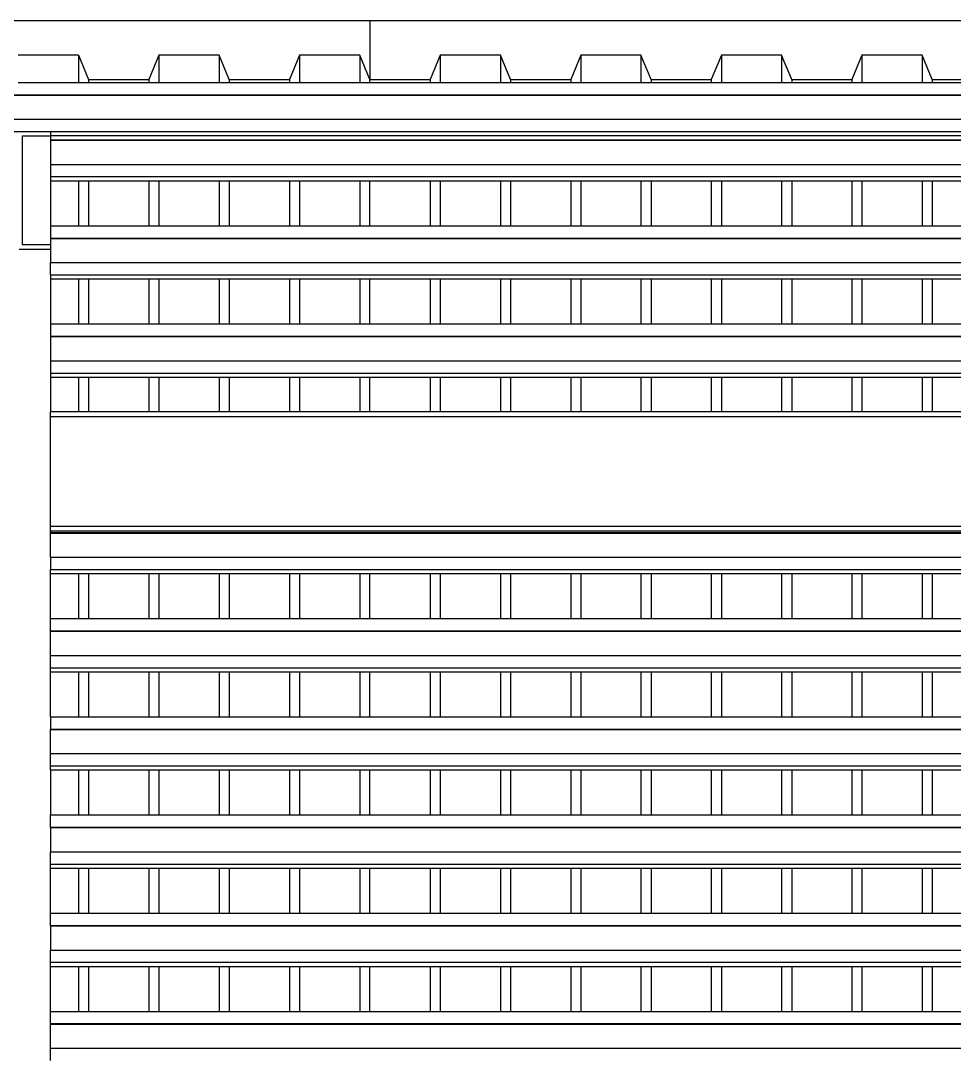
# Model space of a CAD drawing. Extents: x -101 to 101, y -14 to 18.
# Drawn here: x -55.152 to -53.277, y 10.392 to 12.469 of the extents above; entities that cross this region are included whole.
import ezdxf

# ---------------------------------------------------------------- set-up
doc = ezdxf.new("R2010")
doc.units = 0
doc.layers.get('0').update_dxf_attribs({"linetype": 'CONTINUOUS'})

msp = doc.modelspace()

# ---------------------------------------------------------------- linework, layer by layer
for p, q in [((-57.5577, 12.4686), (-54.4512, 12.4686)), ((-54.4512, 12.4686), (-54.4512, 12.3502)), ((-54.4512, 12.4686), (-51.4638, 12.4686)), ((-55.0362, 12.3995), (-55.1572, 12.3995)), ((-55.0362, 12.3995), (-55.0362, 12.3446)), ((-55.0362, 12.3995), (-55.016, 12.3502)), ((-54.8748, 12.3995), (-54.895, 12.3502)), ((-54.7537, 12.3995), (-54.8748, 12.3995)), ((-54.8748, 12.3995), (-54.8748, 12.3446)), ((-54.7336, 12.3502), (-54.7537, 12.3995)), ((-54.7537, 12.3995), (-54.7537, 12.3446)), ((-54.5924, 12.3995), (-54.6125, 12.3502)), ((-54.4713, 12.3995), (-54.5924, 12.3995)), ((-54.5924, 12.3995), (-54.5924, 12.3446)), ((-54.4512, 12.3502), (-54.4713, 12.3995)), ((-54.4713, 12.3995), (-54.4713, 12.3446)), ((-54.31, 12.3995), (-54.3301, 12.3502)), ((-54.31, 12.3995), (-54.31, 12.3446)), ((-54.1889, 12.3995), (-54.31, 12.3995)), ((-54.1889, 12.3995), (-54.1889, 12.3446)), ((-54.1687, 12.3502), (-54.1889, 12.3995)), ((-54.0275, 12.3995), (-54.0477, 12.3502)), ((-54.0275, 12.3995), (-54.0275, 12.3446)), ((-53.9065, 12.3995), (-54.0275, 12.3995)), ((-53.9065, 12.3995), (-53.9065, 12.3446)), ((-53.8863, 12.3502), (-53.9065, 12.3995)), ((-53.7451, 12.3995), (-53.7653, 12.3502)), ((-53.7451, 12.3995), (-53.7451, 12.3446)), ((-53.6241, 12.3995), (-53.7451, 12.3995)), ((-53.6241, 12.3995), (-53.6241, 12.3446)), ((-53.6039, 12.3502), (-53.6241, 12.3995)), ((-53.4627, 12.3995), (-53.4829, 12.3502)), ((-53.4627, 12.3995), (-53.4627, 12.3446)), ((-53.3417, 12.3995), (-53.4627, 12.3995)), ((-53.3417, 12.3995), (-53.3417, 12.3446)), ((-53.3215, 12.3502), (-53.3417, 12.3995)), ((-55.1572, 12.3446), (-55.0362, 12.3446)), ((-55.0362, 12.3446), (-55.016, 12.3446)), ((-55.016, 12.3502), (-55.016, 12.3446)), ((-55.016, 12.3502), (-54.895, 12.3502)), ((-55.016, 12.3446), (-54.895, 12.3446)), ((-54.895, 12.3502), (-54.895, 12.3446)), ((-54.895, 12.3446), (-54.8748, 12.3446)), ((-54.8748, 12.3446), (-54.7537, 12.3446)), ((-54.7537, 12.3446), (-54.7336, 12.3446)), ((-54.7336, 12.3502), (-54.6125, 12.3502)), ((-54.7336, 12.3502), (-54.7336, 12.3446)), ((-54.7336, 12.3446), (-54.6125, 12.3446)), ((-54.6125, 12.3502), (-54.6125, 12.3446)), ((-54.6125, 12.3446), (-54.5924, 12.3446)), ((-54.5924, 12.3446), (-54.4713, 12.3446)), ((-54.4713, 12.3446), (-54.4512, 12.3446)), ((-54.4512, 12.3446), (-54.4512, 12.3502)), ((-54.4512, 12.3502), (-54.3301, 12.3502)), ((-54.4512, 12.3446), (-54.3301, 12.3446)), ((-54.3301, 12.3502), (-54.3301, 12.3446)), ((-54.3301, 12.3446), (-54.31, 12.3446)), ((-54.31, 12.3446), (-54.1889, 12.3446)), ((-54.1889, 12.3446), (-54.1687, 12.3446)), ((-54.1687, 12.3502), (-54.1687, 12.3446)), ((-54.1687, 12.3502), (-54.0477, 12.3502)), ((-54.1687, 12.3446), (-54.0477, 12.3446)), ((-54.0477, 12.3502), (-54.0477, 12.3446)), ((-54.0477, 12.3446), (-54.0275, 12.3446)), ((-54.0275, 12.3446), (-53.9065, 12.3446)), ((-53.9065, 12.3446), (-53.8863, 12.3446)), ((-53.8863, 12.3502), (-53.8863, 12.3446)), ((-53.8863, 12.3502), (-53.7653, 12.3502)), ((-53.8863, 12.3446), (-53.7653, 12.3446)), ((-53.7653, 12.3502), (-53.7653, 12.3446)), ((-53.7653, 12.3446), (-53.7451, 12.3446)), ((-53.7451, 12.3446), (-53.6241, 12.3446)), ((-53.6241, 12.3446), (-53.6039, 12.3446)), ((-53.6039, 12.3502), (-53.6039, 12.3446)), ((-53.6039, 12.3502), (-53.4829, 12.3502)), ((-53.6039, 12.3446), (-53.4829, 12.3446)), ((-53.4829, 12.3502), (-53.4829, 12.3446)), ((-53.4829, 12.3446), (-53.4627, 12.3446)), ((-53.4627, 12.3446), (-53.3417, 12.3446)), ((-53.3417, 12.3446), (-53.3215, 12.3446)), ((-53.3215, 12.3502), (-53.3215, 12.3446)), ((-53.3215, 12.3502), (-53.2005, 12.3502)), ((-53.3215, 12.3446), (-53.2005, 12.3446)), ((-69.1468, 12.3199), (-51.4623, 12.3199)), ((-69.1468, 12.3191), (-51.4623, 12.3191)), ((-69.1468, 12.2706), (-51.4623, 12.2706)), ((-55.2123, 12.2459), (-55.0923, 12.2459)), ((-55.0923, 12.2363), (-55.1492, 12.2363)), ((-55.1492, 12.2363), (-55.1492, 12.0189)), ((-55.0923, 12.2459), (-51.4623, 12.2459)), ((-55.0923, 12.2459), (-55.0923, 12.2377)), ((-55.0923, 12.2377), (-51.4623, 12.2377)), ((-55.0923, 12.2377), (-55.0923, 12.2363)), ((-55.0923, 12.2363), (-55.0923, 12.2292)), ((-55.0923, 12.2292), (-51.4623, 12.2292)), ((-55.0923, 12.2292), (-55.0923, 12.2284)), ((-55.0923, 12.2284), (-51.4623, 12.2284)), ((-55.0923, 12.2284), (-55.0923, 12.1799)), ((-55.0923, 12.1799), (-51.4623, 12.1799)), ((-55.0923, 12.1799), (-55.0923, 12.1552)), ((-55.0923, 12.1552), (-51.4623, 12.1552)), ((-55.0923, 12.1552), (-55.0923, 12.147)), ((-55.0923, 12.147), (-55.0362, 12.147)), ((-55.0923, 12.147), (-55.0923, 12.0566)), ((-55.0362, 12.147), (-55.0362, 12.0566)), ((-55.0362, 12.147), (-55.016, 12.147)), ((-55.016, 12.147), (-55.016, 12.0566)), ((-55.016, 12.147), (-54.895, 12.147)), ((-54.895, 12.147), (-54.895, 12.0566)), ((-54.895, 12.147), (-54.8748, 12.147)), ((-54.8748, 12.147), (-54.8748, 12.0566)), ((-54.8748, 12.147), (-54.7537, 12.147)), ((-54.7537, 12.147), (-54.7537, 12.0566)), ((-54.7537, 12.147), (-54.7336, 12.147)), ((-54.7336, 12.147), (-54.7336, 12.0566)), ((-54.7336, 12.147), (-54.6125, 12.147)), ((-54.6125, 12.147), (-54.6125, 12.0566)), ((-54.6125, 12.147), (-54.5924, 12.147)), ((-54.5924, 12.147), (-54.5924, 12.0566)), ((-54.5924, 12.147), (-54.4713, 12.147)), ((-54.4713, 12.147), (-54.4713, 12.0566)), ((-54.4713, 12.147), (-54.4512, 12.147)), ((-54.4512, 12.0566), (-54.4512, 12.147)), ((-54.4512, 12.147), (-54.3301, 12.147)), ((-54.3301, 12.147), (-54.3301, 12.0566)), ((-54.3301, 12.147), (-54.31, 12.147)), ((-54.31, 12.147), (-54.31, 12.0566)), ((-54.31, 12.147), (-54.1889, 12.147)), ((-54.1889, 12.147), (-54.1889, 12.0566)), ((-54.1889, 12.147), (-54.1687, 12.147)), ((-54.1687, 12.147), (-54.1687, 12.0566)), ((-54.1687, 12.147), (-54.0477, 12.147)), ((-54.0477, 12.147), (-54.0477, 12.0566)), ((-54.0477, 12.147), (-54.0275, 12.147)), ((-54.0275, 12.147), (-54.0275, 12.0566)), ((-54.0275, 12.147), (-53.9065, 12.147)), ((-53.9065, 12.147), (-53.9065, 12.0566)), ((-53.9065, 12.147), (-53.8863, 12.147)), ((-53.8863, 12.147), (-53.8863, 12.0566)), ((-53.8863, 12.147), (-53.7653, 12.147)), ((-53.7653, 12.147), (-53.7653, 12.0566)), ((-53.7653, 12.147), (-53.7451, 12.147)), ((-53.7451, 12.147), (-53.7451, 12.0566)), ((-53.7451, 12.147), (-53.6241, 12.147)), ((-53.6241, 12.147), (-53.6241, 12.0566)), ((-53.6241, 12.147), (-53.6039, 12.147)), ((-53.6039, 12.147), (-53.6039, 12.0566)), ((-53.6039, 12.147), (-53.4829, 12.147)), ((-53.4829, 12.147), (-53.4829, 12.0566)), ((-53.4829, 12.147), (-53.4627, 12.147)), ((-53.4627, 12.147), (-53.4627, 12.0566)), ((-53.4627, 12.147), (-53.3417, 12.147)), ((-53.3417, 12.147), (-53.3417, 12.0566)), ((-53.3417, 12.147), (-53.3215, 12.147)), ((-53.3215, 12.147), (-53.3215, 12.0566)), ((-53.3215, 12.147), (-53.2005, 12.147)), ((-55.0923, 12.0566), (-55.0362, 12.0566)), ((-55.0923, 12.0566), (-55.0923, 12.0319)), ((-55.0362, 12.0566), (-55.016, 12.0566)), ((-55.016, 12.0566), (-54.895, 12.0566)), ((-54.895, 12.0566), (-54.8748, 12.0566)), ((-54.8748, 12.0566), (-54.7537, 12.0566)), ((-54.7537, 12.0566), (-54.7336, 12.0566)), ((-54.7336, 12.0566), (-54.6125, 12.0566)), ((-54.6125, 12.0566), (-54.5924, 12.0566)), ((-54.5924, 12.0566), (-54.4713, 12.0566)), ((-54.4713, 12.0566), (-54.4512, 12.0566)), ((-54.4512, 12.0566), (-54.3301, 12.0566)), ((-54.3301, 12.0566), (-54.31, 12.0566)), ((-54.31, 12.0566), (-54.1889, 12.0566)), ((-54.1889, 12.0566), (-54.1687, 12.0566)), ((-54.1687, 12.0566), (-54.0477, 12.0566)), ((-54.0477, 12.0566), (-54.0275, 12.0566)), ((-54.0275, 12.0566), (-53.9065, 12.0566)), ((-53.9065, 12.0566), (-53.8863, 12.0566)), ((-53.8863, 12.0566), (-53.7653, 12.0566)), ((-53.7653, 12.0566), (-53.7451, 12.0566)), ((-53.7451, 12.0566), (-53.6241, 12.0566)), ((-53.6241, 12.0566), (-53.6039, 12.0566)), ((-53.6039, 12.0566), (-53.4829, 12.0566)), ((-53.4829, 12.0566), (-53.4627, 12.0566)), ((-53.4627, 12.0566), (-53.3417, 12.0566)), ((-53.3417, 12.0566), (-53.3215, 12.0566)), ((-53.3215, 12.0566), (-53.2005, 12.0566)), ((-55.0923, 12.0319), (-51.4623, 12.0319)), ((-55.0923, 12.0319), (-55.0923, 12.0311)), ((-55.0923, 12.0311), (-51.4623, 12.0311)), ((-55.0923, 12.0311), (-55.0923, 12.0189)), ((-55.1492, 12.0092), (-55.1554, 12.0092)), ((-55.1492, 12.0089), (-55.1554, 12.0089)), ((-55.1492, 12.0189), (-55.0923, 12.0189)), ((-55.1492, 12.0092), (-55.1492, 12.0089)), ((-55.0923, 12.0092), (-55.1492, 12.0092)), ((-55.0923, 12.0089), (-55.1492, 12.0089)), ((-55.0923, 12.0189), (-55.0923, 12.0092)), ((-55.0923, 12.0092), (-55.0923, 12.0089)), ((-55.0923, 12.0089), (-55.0923, 12.009)), ((-55.0923, 12.0089), (-55.0923, 11.9826)), ((-55.0923, 11.9826), (-51.4623, 11.9826)), ((-55.0923, 11.9579), (-55.0923, 11.9826)), ((-55.0923, 11.9579), (-51.4623, 11.9579)), ((-55.0923, 11.9579), (-55.0923, 11.9497)), ((-55.0923, 11.9497), (-55.0362, 11.9497)), ((-55.0923, 11.9497), (-55.0923, 11.8593)), ((-55.0362, 11.9497), (-55.0362, 11.8593)), ((-55.0362, 11.9497), (-55.016, 11.9497)), ((-55.016, 11.9497), (-55.016, 11.8593)), ((-55.016, 11.9497), (-54.895, 11.9497)), ((-54.895, 11.9497), (-54.895, 11.8593)), ((-54.895, 11.9497), (-54.8748, 11.9497)), ((-54.8748, 11.9497), (-54.8748, 11.8593)), ((-54.8748, 11.9497), (-54.7537, 11.9497)), ((-54.7537, 11.9497), (-54.7537, 11.8593)), ((-54.7537, 11.9497), (-54.7336, 11.9497)), ((-54.7336, 11.9497), (-54.7336, 11.8593)), ((-54.7336, 11.9497), (-54.6125, 11.9497)), ((-54.6125, 11.9497), (-54.6125, 11.8593)), ((-54.6125, 11.9497), (-54.5924, 11.9497)), ((-54.5924, 11.9497), (-54.5924, 11.8593)), ((-54.5924, 11.9497), (-54.4713, 11.9497)), ((-54.4713, 11.9497), (-54.4713, 11.8593)), ((-54.4713, 11.9497), (-54.4512, 11.9497)), ((-54.4512, 11.8593), (-54.4512, 11.9497)), ((-54.4512, 11.9497), (-54.3301, 11.9497)), ((-54.3301, 11.9497), (-54.3301, 11.8593)), ((-54.3301, 11.9497), (-54.31, 11.9497)), ((-54.31, 11.9497), (-54.31, 11.8593)), ((-54.31, 11.9497), (-54.1889, 11.9497)), ((-54.1889, 11.9497), (-54.1889, 11.8593)), ((-54.1889, 11.9497), (-54.1687, 11.9497)), ((-54.1687, 11.9497), (-54.1687, 11.8593)), ((-54.1687, 11.9497), (-54.0477, 11.9497)), ((-54.0477, 11.9497), (-54.0477, 11.8593)), ((-54.0477, 11.9497), (-54.0275, 11.9497)), ((-54.0275, 11.9497), (-54.0275, 11.8593)), ((-54.0275, 11.9497), (-53.9065, 11.9497)), ((-53.9065, 11.9497), (-53.9065, 11.8593)), ((-53.9065, 11.9497), (-53.8863, 11.9497)), ((-53.8863, 11.9497), (-53.8863, 11.8593)), ((-53.8863, 11.9497), (-53.7653, 11.9497)), ((-53.7653, 11.9497), (-53.7653, 11.8593)), ((-53.7653, 11.9497), (-53.7451, 11.9497)), ((-53.7451, 11.9497), (-53.7451, 11.8593)), ((-53.7451, 11.9497), (-53.6241, 11.9497)), ((-53.6241, 11.9497), (-53.6241, 11.8593)), ((-53.6241, 11.9497), (-53.6039, 11.9497)), ((-53.6039, 11.9497), (-53.6039, 11.8593)), ((-53.6039, 11.9497), (-53.4829, 11.9497)), ((-53.4829, 11.9497), (-53.4829, 11.8593)), ((-53.4829, 11.9497), (-53.4627, 11.9497)), ((-53.4627, 11.9497), (-53.4627, 11.8593)), ((-53.4627, 11.9497), (-53.3417, 11.9497)), ((-53.3417, 11.9497), (-53.3417, 11.8593)), ((-53.3417, 11.9497), (-53.3215, 11.9497)), ((-53.3215, 11.9497), (-53.3215, 11.8593)), ((-53.3215, 11.9497), (-53.2005, 11.9497)), ((-55.0923, 11.8593), (-55.0362, 11.8593)), ((-55.0923, 11.8593), (-55.0923, 11.8346)), ((-55.0362, 11.8593), (-55.016, 11.8593)), ((-55.016, 11.8593), (-54.895, 11.8593)), ((-54.895, 11.8593), (-54.8748, 11.8593)), ((-54.8748, 11.8593), (-54.7537, 11.8593)), ((-54.7537, 11.8593), (-54.7336, 11.8593)), ((-54.7336, 11.8593), (-54.6125, 11.8593)), ((-54.6125, 11.8593), (-54.5924, 11.8593)), ((-54.5924, 11.8593), (-54.4713, 11.8593)), ((-54.4713, 11.8593), (-54.4512, 11.8593)), ((-54.4512, 11.8593), (-54.3301, 11.8593)), ((-54.3301, 11.8593), (-54.31, 11.8593)), ((-54.31, 11.8593), (-54.1889, 11.8593)), ((-54.1889, 11.8593), (-54.1687, 11.8593)), ((-54.1687, 11.8593), (-54.0477, 11.8593)), ((-54.0477, 11.8593), (-54.0275, 11.8593)), ((-54.0275, 11.8593), (-53.9065, 11.8593)), ((-53.9065, 11.8593), (-53.8863, 11.8593)), ((-53.8863, 11.8593), (-53.7653, 11.8593)), ((-53.7653, 11.8593), (-53.7451, 11.8593)), ((-53.7451, 11.8593), (-53.6241, 11.8593)), ((-53.6241, 11.8593), (-53.6039, 11.8593)), ((-53.6039, 11.8593), (-53.4829, 11.8593)), ((-53.4829, 11.8593), (-53.4627, 11.8593)), ((-53.4627, 11.8593), (-53.3417, 11.8593)), ((-53.3417, 11.8593), (-53.3215, 11.8593)), ((-53.3215, 11.8593), (-53.2005, 11.8593)), ((-55.0923, 11.8346), (-51.4623, 11.8346)), ((-55.0923, 11.8346), (-55.0923, 11.8338)), ((-55.0923, 11.8338), (-51.4623, 11.8338)), ((-55.0923, 11.8338), (-55.0923, 11.7853)), ((-55.0923, 11.7853), (-51.4623, 11.7853)), ((-55.0923, 11.7853), (-55.0923, 11.7607)), ((-55.0923, 11.7607), (-51.4623, 11.7607)), ((-55.0923, 11.7607), (-55.0923, 11.7524)), ((-55.0923, 11.7524), (-55.0362, 11.7524)), ((-55.0923, 11.7524), (-55.0923, 11.6828)), ((-55.0362, 11.7524), (-55.0362, 11.6828)), ((-55.0362, 11.7524), (-55.016, 11.7524)), ((-55.016, 11.7524), (-55.016, 11.6828)), ((-55.016, 11.7524), (-54.895, 11.7524)), ((-54.895, 11.7524), (-54.895, 11.6828)), ((-54.895, 11.7524), (-54.8748, 11.7524)), ((-54.8748, 11.7524), (-54.8748, 11.6828)), ((-54.8748, 11.7524), (-54.7537, 11.7524)), ((-54.7537, 11.7524), (-54.7537, 11.6828)), ((-54.7537, 11.7524), (-54.7336, 11.7524)), ((-54.7336, 11.7524), (-54.7336, 11.6828)), ((-54.7336, 11.7524), (-54.6125, 11.7524)), ((-54.6125, 11.7524), (-54.6125, 11.6828)), ((-54.6125, 11.7524), (-54.5924, 11.7524)), ((-54.5924, 11.7524), (-54.5924, 11.6828)), ((-54.5924, 11.7524), (-54.4713, 11.7524)), ((-54.4713, 11.7524), (-54.4713, 11.6828)), ((-54.4713, 11.7524), (-54.4512, 11.7524)), ((-54.4512, 11.6828), (-54.4512, 11.7524)), ((-54.4512, 11.7524), (-54.3301, 11.7524)), ((-54.3301, 11.7524), (-54.3301, 11.6828)), ((-54.3301, 11.7524), (-54.31, 11.7524)), ((-54.31, 11.7524), (-54.31, 11.6828)), ((-54.31, 11.7524), (-54.1889, 11.7524)), ((-54.1889, 11.7524), (-54.1889, 11.6828)), ((-54.1889, 11.7524), (-54.1687, 11.7524)), ((-54.1687, 11.7524), (-54.1687, 11.6828)), ((-54.1687, 11.7524), (-54.0477, 11.7524)), ((-54.0477, 11.7524), (-54.0477, 11.6828)), ((-54.0477, 11.7524), (-54.0275, 11.7524)), ((-54.0275, 11.7524), (-54.0275, 11.6828)), ((-54.0275, 11.7524), (-53.9065, 11.7524)), ((-53.9065, 11.7524), (-53.9065, 11.6828)), ((-53.9065, 11.7524), (-53.8863, 11.7524)), ((-53.8863, 11.7524), (-53.8863, 11.6828)), ((-53.8863, 11.7524), (-53.7653, 11.7524)), ((-53.7653, 11.7524), (-53.7653, 11.6828)), ((-53.7653, 11.7524), (-53.7451, 11.7524)), ((-53.7451, 11.7524), (-53.7451, 11.6828)), ((-53.7451, 11.7524), (-53.6241, 11.7524)), ((-53.6241, 11.7524), (-53.6241, 11.6828)), ((-53.6241, 11.7524), (-53.6039, 11.7524)), ((-53.6039, 11.7524), (-53.6039, 11.6828)), ((-53.6039, 11.7524), (-53.4829, 11.7524)), ((-53.4829, 11.7524), (-53.4829, 11.6828)), ((-53.4829, 11.7524), (-53.4627, 11.7524)), ((-53.4627, 11.7524), (-53.4627, 11.6828)), ((-53.4627, 11.7524), (-53.3417, 11.7524)), ((-53.3417, 11.7524), (-53.3417, 11.6828)), ((-53.3417, 11.7524), (-53.3215, 11.7524)), ((-53.3215, 11.7524), (-53.3215, 11.6828)), ((-53.3215, 11.7524), (-53.2005, 11.7524)), ((-55.0362, 11.6828), (-55.0923, 11.6828)), ((-55.0923, 11.673), (-55.0923, 11.6828)), ((-51.5523, 11.673), (-55.0923, 11.673)), ((-55.0923, 11.4526), (-55.0923, 11.673)), ((-55.016, 11.6828), (-55.0362, 11.6828)), ((-54.895, 11.6828), (-55.016, 11.6828)), ((-54.8748, 11.6828), (-54.895, 11.6828)), ((-54.7537, 11.6828), (-54.8748, 11.6828)), ((-54.7336, 11.6828), (-54.7537, 11.6828)), ((-54.6125, 11.6828), (-54.7336, 11.6828)), ((-54.5924, 11.6828), (-54.6125, 11.6828)), ((-54.4713, 11.6828), (-54.5924, 11.6828)), ((-54.4512, 11.6828), (-54.4713, 11.6828)), ((-54.3301, 11.6828), (-54.4512, 11.6828)), ((-54.31, 11.6828), (-54.3301, 11.6828)), ((-54.1889, 11.6828), (-54.31, 11.6828)), ((-54.1687, 11.6828), (-54.1889, 11.6828)), ((-54.0477, 11.6828), (-54.1687, 11.6828)), ((-54.0275, 11.6828), (-54.0477, 11.6828)), ((-53.9065, 11.6828), (-54.0275, 11.6828)), ((-53.8863, 11.6828), (-53.9065, 11.6828)), ((-53.7653, 11.6828), (-53.8863, 11.6828)), ((-53.7451, 11.6828), (-53.7653, 11.6828)), ((-53.6241, 11.6828), (-53.7451, 11.6828)), ((-53.6039, 11.6828), (-53.6241, 11.6828)), ((-53.4829, 11.6828), (-53.6039, 11.6828)), ((-53.4627, 11.6828), (-53.4829, 11.6828)), ((-53.3417, 11.6828), (-53.4627, 11.6828)), ((-53.3215, 11.6828), (-53.3417, 11.6828)), ((-53.2005, 11.6828), (-53.3215, 11.6828)), ((-51.5523, 11.4526), (-55.0923, 11.4526)), ((-55.0923, 11.4428), (-55.0923, 11.4526)), ((-51.5523, 11.4428), (-55.0923, 11.4428)), ((-55.0923, 11.4401), (-55.0923, 11.4428)), ((-55.0923, 11.4401), (-51.5523, 11.4401)), ((-55.0923, 11.4393), (-55.0923, 11.4401)), ((-55.0923, 11.4393), (-51.5523, 11.4393)), ((-55.0923, 11.3908), (-55.0923, 11.4393)), ((-55.0923, 11.3908), (-51.5523, 11.3908)), ((-55.0923, 11.3908), (-55.0923, 11.3661)), ((-55.0923, 11.3661), (-51.5523, 11.3661)), ((-55.0923, 11.3579), (-55.0923, 11.3661)), ((-55.0923, 11.3579), (-55.0362, 11.3579)), ((-55.0923, 11.2675), (-55.0923, 11.3579)), ((-55.0362, 11.3579), (-55.0362, 11.2675)), ((-55.0362, 11.3579), (-55.016, 11.3579)), ((-55.016, 11.3579), (-55.016, 11.2675)), ((-55.016, 11.3579), (-54.895, 11.3579)), ((-54.895, 11.3579), (-54.895, 11.2675)), ((-54.895, 11.3579), (-54.8748, 11.3579)), ((-54.8748, 11.3579), (-54.8748, 11.2675)), ((-54.8748, 11.3579), (-54.7537, 11.3579)), ((-54.7537, 11.3579), (-54.7537, 11.2675)), ((-54.7537, 11.3579), (-54.7336, 11.3579)), ((-54.7336, 11.3579), (-54.7336, 11.2675)), ((-54.7336, 11.3579), (-54.6125, 11.3579)), ((-54.6125, 11.3579), (-54.6125, 11.2675)), ((-54.6125, 11.3579), (-54.5924, 11.3579)), ((-54.5924, 11.3579), (-54.5924, 11.2675)), ((-54.5924, 11.3579), (-54.4713, 11.3579)), ((-54.4713, 11.3579), (-54.4713, 11.2675)), ((-54.4713, 11.3579), (-54.4512, 11.3579)), ((-54.4512, 11.2675), (-54.4512, 11.3579)), ((-54.4512, 11.3579), (-54.3301, 11.3579)), ((-54.3301, 11.3579), (-54.3301, 11.2675)), ((-54.3301, 11.3579), (-54.31, 11.3579)), ((-54.31, 11.3579), (-54.31, 11.2675)), ((-54.31, 11.3579), (-54.1889, 11.3579)), ((-54.1889, 11.3579), (-54.1889, 11.2675)), ((-54.1889, 11.3579), (-54.1687, 11.3579)), ((-54.1687, 11.3579), (-54.1687, 11.2675)), ((-54.1687, 11.3579), (-54.0477, 11.3579)), ((-54.0477, 11.3579), (-54.0477, 11.2675)), ((-54.0477, 11.3579), (-54.0275, 11.3579)), ((-54.0275, 11.3579), (-54.0275, 11.2675)), ((-54.0275, 11.3579), (-53.9065, 11.3579)), ((-53.9065, 11.3579), (-53.9065, 11.2675)), ((-53.9065, 11.3579), (-53.8863, 11.3579)), ((-53.8863, 11.3579), (-53.8863, 11.2675)), ((-53.8863, 11.3579), (-53.7653, 11.3579)), ((-53.7653, 11.3579), (-53.7653, 11.2675)), ((-53.7653, 11.3579), (-53.7451, 11.3579)), ((-53.7451, 11.3579), (-53.7451, 11.2675)), ((-53.7451, 11.3579), (-53.6241, 11.3579)), ((-53.6241, 11.3579), (-53.6241, 11.2675)), ((-53.6241, 11.3579), (-53.6039, 11.3579)), ((-53.6039, 11.3579), (-53.6039, 11.2675)), ((-53.6039, 11.3579), (-53.4829, 11.3579)), ((-53.4829, 11.3579), (-53.4829, 11.2675)), ((-53.4829, 11.3579), (-53.4627, 11.3579)), ((-53.4627, 11.3579), (-53.4627, 11.2675)), ((-53.4627, 11.3579), (-53.3417, 11.3579)), ((-53.3417, 11.3579), (-53.3417, 11.2675)), ((-53.3417, 11.3579), (-53.3215, 11.3579)), ((-53.3215, 11.3579), (-53.3215, 11.2675)), ((-53.3215, 11.3579), (-53.2005, 11.3579)), ((-55.0923, 11.2675), (-55.0362, 11.2675)), ((-55.0923, 11.2428), (-55.0923, 11.2675)), ((-55.0362, 11.2675), (-55.016, 11.2675)), ((-55.016, 11.2675), (-54.895, 11.2675)), ((-54.895, 11.2675), (-54.8748, 11.2675)), ((-54.8748, 11.2675), (-54.7537, 11.2675)), ((-54.7537, 11.2675), (-54.7336, 11.2675)), ((-54.7336, 11.2675), (-54.6125, 11.2675)), ((-54.6125, 11.2675), (-54.5924, 11.2675)), ((-54.5924, 11.2675), (-54.4713, 11.2675)), ((-54.4713, 11.2675), (-54.4512, 11.2675)), ((-54.4512, 11.2675), (-54.3301, 11.2675)), ((-54.3301, 11.2675), (-54.31, 11.2675)), ((-54.31, 11.2675), (-54.1889, 11.2675)), ((-54.1889, 11.2675), (-54.1687, 11.2675)), ((-54.1687, 11.2675), (-54.0477, 11.2675)), ((-54.0477, 11.2675), (-54.0275, 11.2675)), ((-54.0275, 11.2675), (-53.9065, 11.2675)), ((-53.9065, 11.2675), (-53.8863, 11.2675)), ((-53.8863, 11.2675), (-53.7653, 11.2675)), ((-53.7653, 11.2675), (-53.7451, 11.2675)), ((-53.7451, 11.2675), (-53.6241, 11.2675)), ((-53.6241, 11.2675), (-53.6039, 11.2675)), ((-53.6039, 11.2675), (-53.4829, 11.2675)), ((-53.4829, 11.2675), (-53.4627, 11.2675)), ((-53.4627, 11.2675), (-53.3417, 11.2675)), ((-53.3417, 11.2675), (-53.3215, 11.2675)), ((-53.3215, 11.2675), (-53.2005, 11.2675)), ((-55.0923, 11.2428), (-51.5523, 11.2428)), ((-55.0923, 11.242), (-55.0923, 11.2428)), ((-55.0923, 11.242), (-51.5523, 11.242)), ((-55.0923, 11.1935), (-55.0923, 11.242)), ((-55.0923, 11.1935), (-51.5523, 11.1935)), ((-55.0923, 11.1688), (-55.0923, 11.1935)), ((-55.0923, 11.1688), (-51.5523, 11.1688)), ((-55.0923, 11.1606), (-55.0923, 11.1688)), ((-55.0923, 11.1606), (-55.0362, 11.1606)), ((-55.0923, 11.0702), (-55.0923, 11.1606)), ((-55.0362, 11.1606), (-55.0362, 11.0702)), ((-55.0362, 11.1606), (-55.016, 11.1606)), ((-55.016, 11.1606), (-55.016, 11.0702)), ((-55.016, 11.1606), (-54.895, 11.1606)), ((-54.895, 11.1606), (-54.895, 11.0702)), ((-54.895, 11.1606), (-54.8748, 11.1606)), ((-54.8748, 11.1606), (-54.8748, 11.0702)), ((-54.8748, 11.1606), (-54.7537, 11.1606)), ((-54.7537, 11.1606), (-54.7537, 11.0702)), ((-54.7537, 11.1606), (-54.7336, 11.1606)), ((-54.7336, 11.1606), (-54.7336, 11.0702)), ((-54.7336, 11.1606), (-54.6125, 11.1606)), ((-54.6125, 11.1606), (-54.6125, 11.0702)), ((-54.6125, 11.1606), (-54.5924, 11.1606)), ((-54.5924, 11.1606), (-54.5924, 11.0702)), ((-54.5924, 11.1606), (-54.4713, 11.1606)), ((-54.4713, 11.1606), (-54.4713, 11.0702)), ((-54.4713, 11.1606), (-54.4512, 11.1606)), ((-54.4512, 11.0702), (-54.4512, 11.1606)), ((-54.4512, 11.1606), (-54.3301, 11.1606)), ((-54.3301, 11.1606), (-54.3301, 11.0702)), ((-54.3301, 11.1606), (-54.31, 11.1606)), ((-54.31, 11.1606), (-54.31, 11.0702)), ((-54.31, 11.1606), (-54.1889, 11.1606)), ((-54.1889, 11.1606), (-54.1889, 11.0702)), ((-54.1889, 11.1606), (-54.1687, 11.1606)), ((-54.1687, 11.1606), (-54.1687, 11.0702)), ((-54.1687, 11.1606), (-54.0477, 11.1606)), ((-54.0477, 11.1606), (-54.0477, 11.0702)), ((-54.0477, 11.1606), (-54.0275, 11.1606)), ((-54.0275, 11.1606), (-54.0275, 11.0702)), ((-54.0275, 11.1606), (-53.9065, 11.1606)), ((-53.9065, 11.1606), (-53.9065, 11.0702)), ((-53.9065, 11.1606), (-53.8863, 11.1606)), ((-53.8863, 11.1606), (-53.8863, 11.0702)), ((-53.8863, 11.1606), (-53.7653, 11.1606)), ((-53.7653, 11.1606), (-53.7653, 11.0702)), ((-53.7653, 11.1606), (-53.7451, 11.1606)), ((-53.7451, 11.1606), (-53.7451, 11.0702)), ((-53.7451, 11.1606), (-53.6241, 11.1606)), ((-53.6241, 11.1606), (-53.6241, 11.0702)), ((-53.6241, 11.1606), (-53.6039, 11.1606)), ((-53.6039, 11.1606), (-53.6039, 11.0702)), ((-53.6039, 11.1606), (-53.4829, 11.1606)), ((-53.4829, 11.1606), (-53.4829, 11.0702)), ((-53.4829, 11.1606), (-53.4627, 11.1606)), ((-53.4627, 11.1606), (-53.4627, 11.0702)), ((-53.4627, 11.1606), (-53.3417, 11.1606)), ((-53.3417, 11.1606), (-53.3417, 11.0702)), ((-53.3417, 11.1606), (-53.3215, 11.1606)), ((-53.3215, 11.1606), (-53.3215, 11.0702)), ((-53.3215, 11.1606), (-53.2005, 11.1606)), ((-55.0923, 11.0702), (-55.0362, 11.0702)), ((-55.0923, 11.0702), (-55.0923, 11.0455)), ((-55.0362, 11.0702), (-55.016, 11.0702)), ((-55.016, 11.0702), (-54.895, 11.0702)), ((-54.895, 11.0702), (-54.8748, 11.0702)), ((-54.8748, 11.0702), (-54.7537, 11.0702)), ((-54.7537, 11.0702), (-54.7336, 11.0702)), ((-54.7336, 11.0702), (-54.6125, 11.0702)), ((-54.6125, 11.0702), (-54.5924, 11.0702)), ((-54.5924, 11.0702), (-54.4713, 11.0702)), ((-54.4713, 11.0702), (-54.4512, 11.0702)), ((-54.4512, 11.0702), (-54.3301, 11.0702)), ((-54.3301, 11.0702), (-54.31, 11.0702)), ((-54.31, 11.0702), (-54.1889, 11.0702)), ((-54.1889, 11.0702), (-54.1687, 11.0702)), ((-54.1687, 11.0702), (-54.0477, 11.0702)), ((-54.0477, 11.0702), (-54.0275, 11.0702)), ((-54.0275, 11.0702), (-53.9065, 11.0702)), ((-53.9065, 11.0702), (-53.8863, 11.0702)), ((-53.8863, 11.0702), (-53.7653, 11.0702)), ((-53.7653, 11.0702), (-53.7451, 11.0702)), ((-53.7451, 11.0702), (-53.6241, 11.0702)), ((-53.6241, 11.0702), (-53.6039, 11.0702)), ((-53.6039, 11.0702), (-53.4829, 11.0702)), ((-53.4829, 11.0702), (-53.4627, 11.0702)), ((-53.4627, 11.0702), (-53.3417, 11.0702)), ((-53.3417, 11.0702), (-53.3215, 11.0702)), ((-53.3215, 11.0702), (-53.2005, 11.0702)), ((-55.0923, 11.0455), (-51.5523, 11.0455)), ((-55.0923, 11.0447), (-55.0923, 11.0455)), ((-55.0923, 11.0447), (-51.5523, 11.0447)), ((-55.0923, 10.9962), (-55.0923, 11.0447)), ((-55.0923, 10.9962), (-51.5523, 10.9962)), ((-55.0923, 10.9715), (-55.0923, 10.9962)), ((-55.0923, 10.9715), (-51.5523, 10.9715)), ((-55.0923, 10.9633), (-55.0923, 10.9715)), ((-55.0923, 10.9633), (-55.0362, 10.9633)), ((-55.0923, 10.9633), (-55.0923, 10.8729)), ((-55.0362, 10.9633), (-55.0362, 10.8729)), ((-55.0362, 10.9633), (-55.016, 10.9633)), ((-55.016, 10.9633), (-55.016, 10.8729)), ((-55.016, 10.9633), (-54.895, 10.9633)), ((-54.895, 10.9633), (-54.895, 10.8729)), ((-54.895, 10.9633), (-54.8748, 10.9633)), ((-54.8748, 10.9633), (-54.8748, 10.8729)), ((-54.8748, 10.9633), (-54.7537, 10.9633)), ((-54.7537, 10.9633), (-54.7537, 10.8729)), ((-54.7537, 10.9633), (-54.7336, 10.9633)), ((-54.7336, 10.9633), (-54.7336, 10.8729)), ((-54.7336, 10.9633), (-54.6125, 10.9633)), ((-54.6125, 10.9633), (-54.6125, 10.8729)), ((-54.6125, 10.9633), (-54.5924, 10.9633)), ((-54.5924, 10.9633), (-54.5924, 10.8729)), ((-54.5924, 10.9633), (-54.4713, 10.9633)), ((-54.4713, 10.9633), (-54.4713, 10.8729)), ((-54.4713, 10.9633), (-54.4512, 10.9633)), ((-54.4512, 10.8729), (-54.4512, 10.9633)), ((-54.4512, 10.9633), (-54.3301, 10.9633)), ((-54.3301, 10.9633), (-54.3301, 10.8729)), ((-54.3301, 10.9633), (-54.31, 10.9633)), ((-54.31, 10.9633), (-54.31, 10.8729)), ((-54.31, 10.9633), (-54.1889, 10.9633)), ((-54.1889, 10.9633), (-54.1889, 10.8729)), ((-54.1889, 10.9633), (-54.1687, 10.9633)), ((-54.1687, 10.9633), (-54.1687, 10.8729)), ((-54.1687, 10.9633), (-54.0477, 10.9633)), ((-54.0477, 10.9633), (-54.0477, 10.8729)), ((-54.0477, 10.9633), (-54.0275, 10.9633)), ((-54.0275, 10.9633), (-54.0275, 10.8729)), ((-54.0275, 10.9633), (-53.9065, 10.9633)), ((-53.9065, 10.9633), (-53.9065, 10.8729)), ((-53.9065, 10.9633), (-53.8863, 10.9633)), ((-53.8863, 10.9633), (-53.8863, 10.8729)), ((-53.8863, 10.9633), (-53.7653, 10.9633)), ((-53.7653, 10.9633), (-53.7653, 10.8729)), ((-53.7653, 10.9633), (-53.7451, 10.9633)), ((-53.7451, 10.9633), (-53.7451, 10.8729)), ((-53.7451, 10.9633), (-53.6241, 10.9633)), ((-53.6241, 10.9633), (-53.6241, 10.8729)), ((-53.6241, 10.9633), (-53.6039, 10.9633)), ((-53.6039, 10.9633), (-53.6039, 10.8729)), ((-53.6039, 10.9633), (-53.4829, 10.9633)), ((-53.4829, 10.9633), (-53.4829, 10.8729)), ((-53.4829, 10.9633), (-53.4627, 10.9633)), ((-53.4627, 10.9633), (-53.4627, 10.8729)), ((-53.4627, 10.9633), (-53.3417, 10.9633)), ((-53.3417, 10.9633), (-53.3417, 10.8729)), ((-53.3417, 10.9633), (-53.3215, 10.9633)), ((-53.3215, 10.9633), (-53.3215, 10.8729)), ((-53.3215, 10.9633), (-53.2005, 10.9633)), ((-55.0923, 10.8729), (-55.0362, 10.8729)), ((-55.0923, 10.8482), (-55.0923, 10.8729)), ((-55.0362, 10.8729), (-55.016, 10.8729)), ((-55.016, 10.8729), (-54.895, 10.8729)), ((-54.895, 10.8729), (-54.8748, 10.8729)), ((-54.8748, 10.8729), (-54.7537, 10.8729)), ((-54.7537, 10.8729), (-54.7336, 10.8729)), ((-54.7336, 10.8729), (-54.6125, 10.8729)), ((-54.6125, 10.8729), (-54.5924, 10.8729)), ((-54.5924, 10.8729), (-54.4713, 10.8729)), ((-54.4713, 10.8729), (-54.4512, 10.8729)), ((-54.4512, 10.8729), (-54.3301, 10.8729)), ((-54.3301, 10.8729), (-54.31, 10.8729)), ((-54.31, 10.8729), (-54.1889, 10.8729)), ((-54.1889, 10.8729), (-54.1687, 10.8729)), ((-54.1687, 10.8729), (-54.0477, 10.8729)), ((-54.0477, 10.8729), (-54.0275, 10.8729)), ((-54.0275, 10.8729), (-53.9065, 10.8729)), ((-53.9065, 10.8729), (-53.8863, 10.8729)), ((-53.8863, 10.8729), (-53.7653, 10.8729)), ((-53.7653, 10.8729), (-53.7451, 10.8729)), ((-53.7451, 10.8729), (-53.6241, 10.8729)), ((-53.6241, 10.8729), (-53.6039, 10.8729)), ((-53.6039, 10.8729), (-53.4829, 10.8729)), ((-53.4829, 10.8729), (-53.4627, 10.8729)), ((-53.4627, 10.8729), (-53.3417, 10.8729)), ((-53.3417, 10.8729), (-53.3215, 10.8729)), ((-53.3215, 10.8729), (-53.2005, 10.8729)), ((-55.0923, 10.8482), (-51.5523, 10.8482)), ((-55.0923, 10.8474), (-55.0923, 10.8482)), ((-55.0923, 10.8474), (-51.5523, 10.8474)), ((-55.0923, 10.8474), (-55.0923, 10.7989)), ((-55.0923, 10.7989), (-51.5523, 10.7989)), ((-55.0923, 10.7743), (-55.0923, 10.7989)), ((-55.0923, 10.7743), (-51.5523, 10.7743)), ((-55.0923, 10.766), (-55.0923, 10.7743)), ((-55.0923, 10.766), (-55.0362, 10.766)), ((-55.0923, 10.6756), (-55.0923, 10.766)), ((-55.0362, 10.766), (-55.0362, 10.6756)), ((-55.0362, 10.766), (-55.016, 10.766)), ((-55.016, 10.766), (-55.016, 10.6756)), ((-55.016, 10.766), (-54.895, 10.766)), ((-54.895, 10.766), (-54.895, 10.6756)), ((-54.895, 10.766), (-54.8748, 10.766)), ((-54.8748, 10.766), (-54.8748, 10.6756)), ((-54.8748, 10.766), (-54.7537, 10.766)), ((-54.7537, 10.766), (-54.7537, 10.6756)), ((-54.7537, 10.766), (-54.7336, 10.766)), ((-54.7336, 10.766), (-54.7336, 10.6756)), ((-54.7336, 10.766), (-54.6125, 10.766)), ((-54.6125, 10.766), (-54.6125, 10.6756)), ((-54.6125, 10.766), (-54.5924, 10.766)), ((-54.5924, 10.766), (-54.5924, 10.6756)), ((-54.5924, 10.766), (-54.4713, 10.766)), ((-54.4713, 10.766), (-54.4713, 10.6756)), ((-54.4713, 10.766), (-54.4512, 10.766)), ((-54.4512, 10.6756), (-54.4512, 10.766)), ((-54.4512, 10.766), (-54.3301, 10.766)), ((-54.3301, 10.766), (-54.3301, 10.6756)), ((-54.3301, 10.766), (-54.31, 10.766)), ((-54.31, 10.766), (-54.31, 10.6756)), ((-54.31, 10.766), (-54.1889, 10.766)), ((-54.1889, 10.766), (-54.1889, 10.6756)), ((-54.1889, 10.766), (-54.1687, 10.766)), ((-54.1687, 10.766), (-54.1687, 10.6756)), ((-54.1687, 10.766), (-54.0477, 10.766)), ((-54.0477, 10.766), (-54.0477, 10.6756)), ((-54.0477, 10.766), (-54.0275, 10.766)), ((-54.0275, 10.766), (-54.0275, 10.6756)), ((-54.0275, 10.766), (-53.9065, 10.766)), ((-53.9065, 10.766), (-53.9065, 10.6756)), ((-53.9065, 10.766), (-53.8863, 10.766)), ((-53.8863, 10.766), (-53.8863, 10.6756)), ((-53.8863, 10.766), (-53.7653, 10.766)), ((-53.7653, 10.766), (-53.7653, 10.6756)), ((-53.7653, 10.766), (-53.7451, 10.766)), ((-53.7451, 10.766), (-53.7451, 10.6756)), ((-53.7451, 10.766), (-53.6241, 10.766)), ((-53.6241, 10.766), (-53.6241, 10.6756)), ((-53.6241, 10.766), (-53.6039, 10.766)), ((-53.6039, 10.766), (-53.6039, 10.6756)), ((-53.6039, 10.766), (-53.4829, 10.766)), ((-53.4829, 10.766), (-53.4829, 10.6756)), ((-53.4829, 10.766), (-53.4627, 10.766)), ((-53.4627, 10.766), (-53.4627, 10.6756)), ((-53.4627, 10.766), (-53.3417, 10.766)), ((-53.3417, 10.766), (-53.3417, 10.6756)), ((-53.3417, 10.766), (-53.3215, 10.766)), ((-53.3215, 10.766), (-53.3215, 10.6756)), ((-53.3215, 10.766), (-53.2005, 10.766)), ((-55.0923, 10.6756), (-55.0362, 10.6756)), ((-55.0923, 10.651), (-55.0923, 10.6756)), ((-55.0362, 10.6756), (-55.016, 10.6756)), ((-55.016, 10.6756), (-54.895, 10.6756)), ((-54.895, 10.6756), (-54.8748, 10.6756)), ((-54.8748, 10.6756), (-54.7537, 10.6756)), ((-54.7537, 10.6756), (-54.7336, 10.6756)), ((-54.7336, 10.6756), (-54.6125, 10.6756)), ((-54.6125, 10.6756), (-54.5924, 10.6756)), ((-54.5924, 10.6756), (-54.4713, 10.6756)), ((-54.4713, 10.6756), (-54.4512, 10.6756)), ((-54.4512, 10.6756), (-54.3301, 10.6756)), ((-54.3301, 10.6756), (-54.31, 10.6756)), ((-54.31, 10.6756), (-54.1889, 10.6756)), ((-54.1889, 10.6756), (-54.1687, 10.6756)), ((-54.1687, 10.6756), (-54.0477, 10.6756)), ((-54.0477, 10.6756), (-54.0275, 10.6756)), ((-54.0275, 10.6756), (-53.9065, 10.6756)), ((-53.9065, 10.6756), (-53.8863, 10.6756)), ((-53.8863, 10.6756), (-53.7653, 10.6756)), ((-53.7653, 10.6756), (-53.7451, 10.6756)), ((-53.7451, 10.6756), (-53.6241, 10.6756)), ((-53.6241, 10.6756), (-53.6039, 10.6756)), ((-53.6039, 10.6756), (-53.4829, 10.6756)), ((-53.4829, 10.6756), (-53.4627, 10.6756)), ((-53.4627, 10.6756), (-53.3417, 10.6756)), ((-53.3417, 10.6756), (-53.3215, 10.6756)), ((-53.3215, 10.6756), (-53.2005, 10.6756)), ((-55.0923, 10.651), (-51.5523, 10.651)), ((-55.0923, 10.6501), (-55.0923, 10.651)), ((-55.0923, 10.6501), (-51.5523, 10.6501)), ((-55.0923, 10.6501), (-55.0923, 10.6016)), ((-55.0923, 10.6016), (-51.5523, 10.6016)), ((-55.0923, 10.577), (-55.0923, 10.6016)), ((-55.0923, 10.577), (-51.5523, 10.577)), ((-55.0923, 10.5688), (-55.0923, 10.577)), ((-55.0923, 10.5688), (-55.0362, 10.5688)), ((-55.0923, 10.4783), (-55.0923, 10.5688)), ((-55.0362, 10.5688), (-55.0362, 10.4783)), ((-55.0362, 10.5688), (-55.016, 10.5688)), ((-55.016, 10.5688), (-55.016, 10.4783)), ((-55.016, 10.5688), (-54.895, 10.5688)), ((-54.895, 10.5688), (-54.895, 10.4783)), ((-54.895, 10.5688), (-54.8748, 10.5688)), ((-54.8748, 10.5688), (-54.8748, 10.4783)), ((-54.8748, 10.5688), (-54.7537, 10.5688)), ((-54.7537, 10.5688), (-54.7537, 10.4783)), ((-54.7537, 10.5688), (-54.7336, 10.5688)), ((-54.7336, 10.5688), (-54.7336, 10.4783)), ((-54.7336, 10.5688), (-54.6125, 10.5688)), ((-54.6125, 10.5688), (-54.6125, 10.4783)), ((-54.6125, 10.5688), (-54.5924, 10.5688)), ((-54.5924, 10.5688), (-54.5924, 10.4783)), ((-54.5924, 10.5688), (-54.4713, 10.5688)), ((-54.4713, 10.5688), (-54.4713, 10.4783)), ((-54.4713, 10.5688), (-54.4512, 10.5688)), ((-54.4512, 10.4783), (-54.4512, 10.5688)), ((-54.4512, 10.5688), (-54.3301, 10.5688)), ((-54.3301, 10.5688), (-54.3301, 10.4783)), ((-54.3301, 10.5688), (-54.31, 10.5688)), ((-54.31, 10.5688), (-54.31, 10.4783)), ((-54.31, 10.5688), (-54.1889, 10.5688)), ((-54.1889, 10.5688), (-54.1889, 10.4783)), ((-54.1889, 10.5688), (-54.1687, 10.5688)), ((-54.1687, 10.5688), (-54.1687, 10.4783)), ((-54.1687, 10.5688), (-54.0477, 10.5688)), ((-54.0477, 10.5688), (-54.0477, 10.4783)), ((-54.0477, 10.5688), (-54.0275, 10.5688)), ((-54.0275, 10.5688), (-54.0275, 10.4783)), ((-54.0275, 10.5688), (-53.9065, 10.5688)), ((-53.9065, 10.5688), (-53.9065, 10.4783)), ((-53.9065, 10.5688), (-53.8863, 10.5688)), ((-53.8863, 10.5688), (-53.8863, 10.4783)), ((-53.8863, 10.5688), (-53.7653, 10.5688)), ((-53.7653, 10.5688), (-53.7653, 10.4783)), ((-53.7653, 10.5688), (-53.7451, 10.5688)), ((-53.7451, 10.5688), (-53.7451, 10.4783)), ((-53.7451, 10.5688), (-53.6241, 10.5688)), ((-53.6241, 10.5688), (-53.6241, 10.4783)), ((-53.6241, 10.5688), (-53.6039, 10.5688)), ((-53.6039, 10.5688), (-53.6039, 10.4783)), ((-53.6039, 10.5688), (-53.4829, 10.5688)), ((-53.4829, 10.5688), (-53.4829, 10.4783)), ((-53.4829, 10.5688), (-53.4627, 10.5688)), ((-53.4627, 10.5688), (-53.4627, 10.4783)), ((-53.4627, 10.5688), (-53.3417, 10.5688)), ((-53.3417, 10.5688), (-53.3417, 10.4783)), ((-53.3417, 10.5688), (-53.3215, 10.5688)), ((-53.3215, 10.5688), (-53.3215, 10.4783)), ((-53.3215, 10.5688), (-53.2005, 10.5688)), ((-55.0923, 10.4783), (-55.0362, 10.4783)), ((-55.0923, 10.4537), (-55.0923, 10.4783)), ((-55.0362, 10.4783), (-55.016, 10.4783)), ((-55.016, 10.4783), (-54.895, 10.4783)), ((-54.895, 10.4783), (-54.8748, 10.4783)), ((-54.8748, 10.4783), (-54.7537, 10.4783)), ((-54.7537, 10.4783), (-54.7336, 10.4783)), ((-54.7336, 10.4783), (-54.6125, 10.4783)), ((-54.6125, 10.4783), (-54.5924, 10.4783)), ((-54.5924, 10.4783), (-54.4713, 10.4783)), ((-54.4713, 10.4783), (-54.4512, 10.4783)), ((-54.4512, 10.4783), (-54.3301, 10.4783)), ((-54.3301, 10.4783), (-54.31, 10.4783)), ((-54.31, 10.4783), (-54.1889, 10.4783)), ((-54.1889, 10.4783), (-54.1687, 10.4783)), ((-54.1687, 10.4783), (-54.0477, 10.4783)), ((-54.0477, 10.4783), (-54.0275, 10.4783)), ((-54.0275, 10.4783), (-53.9065, 10.4783)), ((-53.9065, 10.4783), (-53.8863, 10.4783)), ((-53.8863, 10.4783), (-53.7653, 10.4783)), ((-53.7653, 10.4783), (-53.7451, 10.4783)), ((-53.7451, 10.4783), (-53.6241, 10.4783)), ((-53.6241, 10.4783), (-53.6039, 10.4783)), ((-53.6039, 10.4783), (-53.4829, 10.4783)), ((-53.4829, 10.4783), (-53.4627, 10.4783)), ((-53.4627, 10.4783), (-53.3417, 10.4783)), ((-53.3417, 10.4783), (-53.3215, 10.4783)), ((-53.3215, 10.4783), (-53.2005, 10.4783)), ((-55.0923, 10.4537), (-51.5523, 10.4537)), ((-55.0923, 10.4529), (-55.0923, 10.4537)), ((-55.0923, 10.4529), (-51.5523, 10.4529)), ((-55.0923, 10.4044), (-55.0923, 10.4529)), ((-55.0923, 10.4044), (-51.5523, 10.4044)), ((-55.0923, 10.3797), (-55.0923, 10.4044))]:
    msp.add_line(p, q)

doc.saveas('drawing.dxf')
